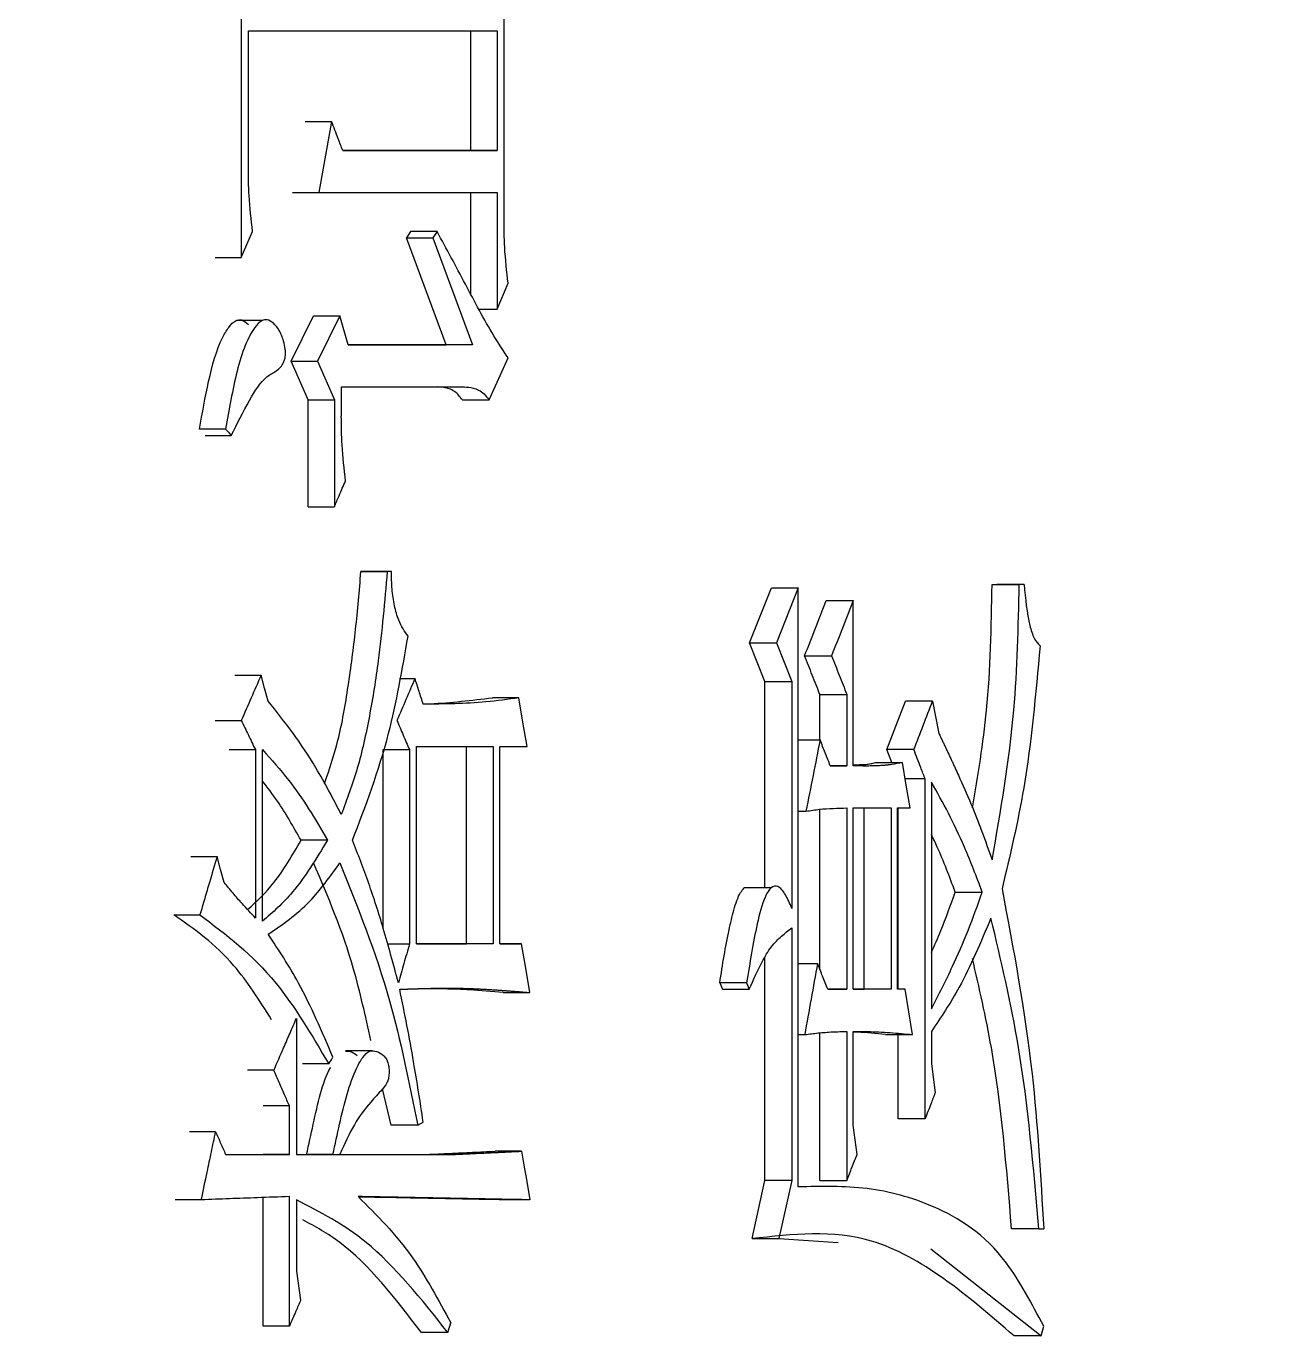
# Model space of a CAD drawing. Header units: millimetres. Extents: x 2223 to 4172, y 741 to 2119.
# Drawn here: x 3169.698 to 3173.893, y 994.787 to 999.162 of the extents above; entities that cross this region are included whole.
import ezdxf

# ---------------------------------------------------------------- set-up
doc = ezdxf.new("R2010")
doc.units = ezdxf.units.MM

msp = doc.modelspace()

# ---------------------------------------------------------------- linework, layer by layer
at = {"color": 7, "linetype": 'Continuous', "lineweight": 25}
for p, q in [((3171.2946, 998.5192), (3171.2946, 1000.1093)), ((3170.4168, 999.6766), (3170.4168, 998.3894)), ((3170.4406, 999.1466), (3171.2719, 999.1466)), ((3170.4406, 998.6922), (3170.4406, 999.1466)), ((3171.1833, 998.7464), (3171.1833, 999.1466)), ((3171.2719, 999.1466), (3171.2719, 998.7464)), ((3170.6306, 998.8437), (3170.7184, 998.8437)), ((3170.7184, 998.8437), (3170.6763, 998.6057)), ((3171.2719, 998.7464), (3170.7558, 998.7463)), ((3170.7558, 998.7463), (3171.1833, 998.7464)), ((3171.1833, 998.7464), (3171.2719, 998.7464)), ((3170.5885, 998.6057), (3170.6763, 998.6057)), ((3170.6763, 998.6057), (3171.2719, 998.6057)), ((3171.1833, 998.268), (3171.1833, 998.6057)), ((3171.2719, 998.6057), (3171.2718, 998.2163)), ((3170.4168, 998.3894), (3170.4548, 998.4759)), ((3170.9825, 998.4759), (3170.9687, 998.4543)), ((3171.0708, 998.4759), (3170.9825, 998.4759)), ((3171.0708, 998.4759), (3171.057, 998.4543)), ((3170.9687, 998.4543), (3171.057, 998.4543)), ((3171.1014, 998.0973), (3170.9687, 998.4543)), ((3171.057, 998.4543), (3171.1898, 998.0973)), ((3170.3294, 998.3894), (3170.4168, 998.3894)), ((3171.2718, 998.2163), (3171.3082, 998.3028)), ((3171.2118, 998.2163), (3171.2718, 998.2163)), ((3170.4887, 998.1788), (3170.4006, 998.1788)), ((3170.5838, 998.0432), (3170.6586, 998.1947)), ((3170.6586, 998.1947), (3170.7465, 998.1947)), ((3170.7465, 998.1947), (3170.6716, 998.0432)), ((3170.7745, 998.0973), (3170.7465, 998.1947)), ((3171.1898, 998.0973), (3170.7745, 998.0973)), ((3170.7745, 998.0973), (3171.1014, 998.0973)), ((3171.1898, 998.0973), (3171.1014, 998.0973)), ((3170.5838, 998.0432), (3170.6716, 998.0432)), ((3170.6399, 997.9134), (3170.5838, 998.0432)), ((3170.6716, 998.0432), (3170.7278, 997.9134)), ((3171.2446, 997.9134), (3171.3082, 998.054)), ((3170.7512, 997.9567), (3171.1624, 997.9567)), ((3170.7512, 997.8593), (3170.7512, 997.9567)), ((3171.074, 997.9567), (3171.1624, 997.9567)), ((3170.6399, 997.9134), (3170.7278, 997.9134)), ((3170.6399, 997.5564), (3170.6399, 997.9134)), ((3170.7278, 997.9134), (3170.7278, 997.5564)), ((3170.3645, 997.816), (3170.2772, 997.816)), ((3170.2961, 997.7944), (3170.3836, 997.7944)), ((3170.6399, 997.5564), (3170.7278, 997.5564)), ((3170.8166, 997.3401), (3170.9047, 997.3401)), ((3170.9186, 997.3401), (3170.8304, 997.3401)), ((3170.9186, 997.3401), (3170.9047, 997.3401)), ((3172.1148, 997.1021), (3172.1878, 997.286)), ((3172.1878, 997.286), (3172.2777, 997.286)), ((3172.2777, 997.286), (3172.2045, 997.1021)), ((3172.2777, 995.2848), (3172.2777, 997.286)), ((3172.9249, 997.2969), (3173.0158, 997.2969)), ((3173.0321, 997.2969), (3172.9413, 997.2969)), ((3173.0321, 997.2969), (3173.0158, 997.2969)), ((3172.4612, 996.6911), (3172.4612, 997.2428)), ((3172.1148, 997.1021), (3172.2045, 997.1021)), ((3172.1663, 996.9723), (3172.1148, 997.1021)), ((3172.2045, 997.1021), (3172.2562, 996.9723)), ((3172.2989, 997.0589), (3172.3889, 997.0589)), ((3170.3956, 996.9939), (3170.4832, 996.9939)), ((3170.9458, 996.9831), (3170.9971, 996.9831)), ((3172.1663, 996.9723), (3172.2562, 996.9723)), ((3172.1663, 996.2834), (3172.1663, 996.9723)), ((3172.2562, 996.9723), (3172.2562, 996.2151)), ((3171.3444, 996.9182), (3171.2558, 996.9182)), ((3172.3499, 996.9291), (3172.44, 996.9291)), ((3172.3499, 996.7776), (3172.3499, 996.9291)), ((3172.44, 996.9291), (3172.44, 996.6911)), ((3172.5733, 996.7452), (3172.6359, 996.9074)), ((3172.7264, 996.9074), (3172.6359, 996.9074)), ((3172.7264, 996.9074), (3172.7472, 996.7993)), ((3170.3294, 996.8425), (3170.4168, 996.8425)), ((3172.2777, 996.7776), (3172.3505, 996.7776)), ((3170.4642, 996.7451), (3170.4642, 996.1826)), ((3170.4879, 996.1718), (3170.4879, 996.7451)), ((3170.8905, 996.1505), (3170.8905, 996.7451)), ((3170.9786, 996.7451), (3170.9786, 996.0961)), ((3171.0017, 996.0961), (3171.0017, 996.756)), ((3171.0017, 996.756), (3171.2582, 996.756)), ((3171.1696, 996.0961), (3171.1696, 996.756)), ((3171.2582, 996.756), (3171.2582, 996.0961)), ((3171.2809, 996.0961), (3171.2809, 996.756)), ((3171.2809, 996.756), (3171.3716, 996.756)), ((3172.59, 996.7019), (3172.5733, 996.7452)), ((3172.6637, 996.7452), (3172.5733, 996.7452)), ((3172.44, 996.6911), (3172.3846, 996.6911)), ((3172.3846, 996.6911), (3172.44, 996.6911)), ((3172.5356, 996.7019), (3172.6259, 996.7019)), ((3172.7013, 996.6478), (3172.6349, 996.6478)), ((3172.7013, 995.512), (3172.7013, 996.6478)), ((3172.7222, 996.637), (3172.7222, 995.8798)), ((3172.3499, 996.0111), (3172.3499, 996.546)), ((3172.44, 996.5505), (3172.44, 995.9447)), ((3172.4612, 995.9447), (3172.4612, 996.5505)), ((3172.4612, 996.5505), (3172.588, 996.5505)), ((3172.4978, 995.9447), (3172.4978, 996.5505)), ((3172.588, 996.5505), (3172.588, 995.9447)), ((3172.6091, 996.5505), (3172.6511, 996.5505)), ((3172.6091, 995.9447), (3172.6091, 996.5505)), ((3172.6109, 995.9447), (3172.6109, 996.5505)), ((3172.2777, 996.5396), (3172.3034, 996.5396)), ((3170.2486, 996.3882), (3170.3359, 996.3882)), ((3172.1872, 996.2834), (3172.0966, 996.2834)), ((3172.8017, 996.2692), (3172.8924, 996.2692)), ((3170.1914, 996.1934), (3170.2787, 996.1934)), ((3172.2562, 996.1502), (3172.2562, 995.3065)), ((3170.9057, 996.0961), (3170.9786, 996.0961)), ((3171.2582, 996.0961), (3171.0017, 996.0961)), ((3171.0017, 996.0961), (3171.1696, 996.0961)), ((3171.2582, 996.0961), (3171.1696, 996.0961)), ((3171.3535, 996.0961), (3171.2809, 996.0961)), ((3171.2809, 996.0961), (3171.3535, 996.0961)), ((3172.1663, 995.3065), (3172.1663, 996.0512)), ((3172.2777, 996.0312), (3172.3419, 996.0312)), ((3171.2919, 995.9339), (3171.2075, 995.9402)), ((3171.2919, 995.9339), (3171.3806, 995.9339)), ((3172.1051, 995.9663), (3172.0154, 995.9663)), ((3172.0154, 995.9663), (3172.0241, 995.9447)), ((3172.0241, 995.9447), (3172.1137, 995.9447)), ((3172.1051, 995.9663), (3172.1137, 995.9447)), ((3172.44, 995.9447), (3172.3761, 995.9447)), ((3172.3761, 995.9447), (3172.44, 995.9447)), ((3172.588, 995.9447), (3172.4612, 995.9447)), ((3172.4612, 995.9447), (3172.4978, 995.9447)), ((3172.588, 995.9447), (3172.4978, 995.9447)), ((3172.6343, 995.9447), (3172.6091, 995.9447)), ((3172.6343, 995.9447), (3172.6091, 995.9447)), ((3170.5154, 995.8473), (3170.5134, 995.8473)), ((3170.6011, 995.8473), (3170.6011, 995.393)), ((3172.3499, 995.3065), (3172.3499, 995.7992)), ((3172.44, 995.8041), (3172.44, 995.3065)), ((3172.4612, 995.4904), (3172.4612, 995.8041)), ((3172.7222, 995.8041), (3172.7222, 995.6959)), ((3172.2777, 995.7933), (3172.2991, 995.7933)), ((3172.5691, 995.7933), (3172.6595, 995.7933)), ((3172.6109, 995.512), (3172.6109, 995.7933)), ((3170.8541, 995.7394), (3170.7655, 995.7394)), ((3170.5257, 995.6742), (3170.4381, 995.6742)), ((3170.709, 995.6958), (3170.6212, 995.6958)), ((3172.7222, 995.6959), (3172.7347, 995.5986)), ((3170.918, 995.4903), (3170.8887, 995.6118)), ((3170.5776, 995.5552), (3170.4899, 995.5552)), ((3170.5776, 995.393), (3170.5776, 995.5552)), ((3171.0063, 995.4903), (3171.0247, 995.5012)), ((3172.7013, 995.512), (3172.6109, 995.512)), ((3170.3312, 995.4687), (3170.2438, 995.4687)), ((3171.0063, 995.4903), (3170.918, 995.4903)), ((3170.3645, 995.393), (3170.5776, 995.393)), ((3170.3645, 995.393), (3170.4899, 995.393)), ((3170.5776, 995.393), (3170.4899, 995.393)), ((3170.6011, 995.393), (3170.7231, 995.393)), ((3170.6011, 995.393), (3170.6352, 995.393)), ((3170.7231, 995.393), (3170.6352, 995.393)), ((3170.7236, 995.393), (3171.0374, 995.393)), ((3170.7464, 995.393), (3171.1258, 995.393)), ((3171.0374, 995.393), (3171.1258, 995.393)), ((3171.3535, 995.4038), (3171.2648, 995.4038)), ((3172.1233, 995.1118), (3172.1663, 995.3065)), ((3172.2562, 995.3065), (3172.1663, 995.3065)), ((3172.2562, 995.3065), (3172.2131, 995.1118)), ((3170.2834, 995.2415), (3170.1962, 995.2415)), ((3170.4899, 994.8197), (3170.4899, 995.2491)), ((3170.5776, 994.8197), (3170.5776, 995.2524)), ((3170.6011, 995.2415), (3170.6011, 995.0036)), ((3171.3806, 995.2416), (3171.2919, 995.2416)), ((3173.0811, 995.1442), (3172.9902, 995.1442)), ((3173.0811, 995.1442), (3173.0974, 995.1442)), ((3172.1233, 995.1118), (3172.2131, 995.1118)), ((3172.2131, 995.1118), (3172.4113, 995.0985)), ((3172.7199, 995.0779), (3173.0893, 994.7872)), ((3170.6011, 995.0036), (3170.6152, 994.9062)), ((3170.5776, 994.8197), (3170.4899, 994.8197)), ((3171.1074, 994.798), (3171.0191, 994.798)), ((3171.1074, 994.798), (3171.1166, 994.8304)), ((3173.0893, 994.7872), (3173.0974, 994.8197)), ((3173.0893, 994.7872), (3172.9983, 994.7872))]:
    msp.add_line(p, q, dxfattribs=at)
at = {"color": 7, "linetype": 'Continuous', "lineweight": 25, "flags": 128}
for points in [[(3171.156, 997.9134), (3171.1784, 997.9134), (3171.2007, 997.9134), (3171.2446, 997.9134)], [(3172.3711, 997.2428), (3172.4162, 997.2428), (3172.4612, 997.2428)], [(3170.5068, 996.9074), (3170.495, 996.9507), (3170.4832, 996.9939)], [(3171.3716, 996.756), (3171.358, 996.8371), (3171.3444, 996.9182)], [(3170.3767, 996.7451), (3170.4205, 996.7451), (3170.4642, 996.7451)], [(3170.8905, 996.7451), (3170.9346, 996.7451), (3170.9786, 996.7451)], [(3172.6511, 996.5505), (3172.6385, 996.6262), (3172.6259, 996.7019)], [(3170.7044, 996.4423), (3170.6814, 996.4423), (3170.6584, 996.4423), (3170.6165, 996.4423)], [(3170.3598, 996.3016), (3170.3479, 996.3449), (3170.3359, 996.3882)], [(3171.3806, 995.9339), (3171.367, 996.015), (3171.3535, 996.0961)], [(3172.6595, 995.7933), (3172.6469, 995.869), (3172.6343, 995.9447)], [(3170.709, 995.6958), (3170.7126, 995.7013), (3170.7178, 995.7094), (3170.7231, 995.7175)], [(3172.4739, 995.393), (3172.4676, 995.4417), (3172.4612, 995.4904)], [(3171.3535, 995.4038), (3171.3613, 995.3568), (3171.3692, 995.3098), (3171.3806, 995.2416)], [(3172.3499, 995.3065), (3172.3726, 995.3065), (3172.3954, 995.3065), (3172.44, 995.3065)]]:
    msp.add_lwpolyline(points, dxfattribs=at)
at = {"color": 7, "linetype": 'Continuous', "lineweight": 25}
for points, knots in [([(3102.9887, 995.9028), (3105.5491, 995.9277), (3109.1295, 995.9625), (3114.3987, 996.2412), (3118.8631, 996.5765), (3124.1792, 997.1422), (3129.7482, 997.9155), (3135.5616, 998.9255), (3141.5329, 1000.1816), (3147.6089, 1001.6923), (3153.7469, 1003.463), (3159.9121, 1005.4971), (3166.0756, 1007.7966), (3172.2125, 1010.3619), (3178.3006, 1013.1922), (3184.3201, 1016.286), (3190.2529, 1019.6406), (3196.082, 1023.2528), (3201.7917, 1027.1183), (3207.3673, 1031.2325), (3212.7946, 1035.5897), (3218.0603, 1040.1839), (3223.1516, 1045.0084), (3228.0565, 1050.0561), (3232.7633, 1055.319), (3237.2611, 1060.789), (3241.5394, 1066.4572), (3245.588, 1072.3145), (3249.3977, 1078.3511), (3252.9594, 1084.557), (3256.2646, 1090.9216), (3259.3054, 1097.4341), (3262.0745, 1104.0834), (3264.5649, 1110.8578), (3266.7704, 1117.7454), (3268.685, 1124.7343), (3270.3036, 1131.8118), (3271.6214, 1138.9655), (3272.6343, 1146.1825), (3273.3387, 1153.4497), (3273.7316, 1160.7539), (3273.8105, 1168.0817), (3273.5735, 1175.4198), (3273.0193, 1182.7545), (3272.1471, 1190.0722), (3270.9568, 1197.3592), (3269.4487, 1204.6018), (3267.6237, 1211.7864), (3265.4832, 1218.8992), (3263.0294, 1225.9267), (3260.2646, 1232.8554), (3257.1918, 1239.6717), (3253.8147, 1246.3623), (3250.1371, 1252.9142), (3246.1635, 1259.3142), (3241.8985, 1265.5495), (3237.3473, 1271.6076), (3232.5154, 1277.4759), (3227.4082, 1283.1423), (3222.0316, 1288.5949), (3216.5849, 1293.6425), (3211.1115, 1298.2947), (3205.6533, 1302.5642), (3200.0284, 1306.6065), (3194.247, 1310.4149), (3188.3195, 1313.9831), (3182.257, 1317.3051), (3176.0712, 1320.3754), (3169.7746, 1323.1888), (3163.3809, 1325.7408), (3156.9058, 1328.0269), (3150.3681, 1330.0431), (3143.7932, 1331.7856), (3137.2203, 1333.2505), (3130.7265, 1334.432), (3124.437, 1335.3291), (3118.9133, 1335.9126), (3114.0304, 1336.2802), (3109.2063, 1336.5199), (3103.232, 1336.637), (3097.7152, 1336.5266), (3092.446, 1336.2549), (3087.9815, 1335.9175), (3082.6655, 1335.3525), (3077.0965, 1334.579), (3071.283, 1333.569), (3065.3118, 1332.313), (3059.2358, 1330.8023), (3053.0978, 1329.0316), (3046.9326, 1326.9974), (3040.769, 1324.6979), (3034.6322, 1322.1327), (3028.5441, 1319.3023), (3022.5246, 1316.2086), (3016.5918, 1312.8539), (3010.7627, 1309.2417), (3005.0529, 1305.3762), (2999.4774, 1301.2621), (2994.0501, 1296.9049), (2988.7844, 1292.3106), (2983.6931, 1287.4861), (2978.7882, 1282.4385), (2974.0813, 1277.1755), (2969.5835, 1271.7056), (2965.3053, 1266.0373), (2961.2566, 1260.1801), (2957.447, 1254.1435), (2953.8852, 1247.9376), (2950.5805, 1241.5728), (2947.5377, 1235.0609), (2944.7758, 1228.4094), (2942.4387, 1222.1273), (2941.1602, 1218.0222), (2940.597, 1216.2138)], [0, 0, 0, 0, 0.0102074, 0.014274, 0.021037, 0.0280561, 0.0355867, 0.0434511, 0.0515783, 0.0599113, 0.0684099, 0.0770439, 0.085791, 0.0946336, 0.1035582, 0.112554, 0.1216124, 0.1307262, 0.1398897, 0.1490979, 0.1583469, 0.1676331, 0.1769537, 0.1863062, 0.1956884, 0.2050985, 0.2145348, 0.2239961, 0.233481, 0.2429885, 0.2525178, 0.262068, 0.2716385, 0.2812287, 0.2908382, 0.3004664, 0.3101132, 0.3197782, 0.3294613, 0.3391624, 0.3488814, 0.3586183, 0.3683733, 0.3781464, 0.387938, 0.3977483, 0.4075776, 0.4174265, 0.4272956, 0.4371854, 0.4470968, 0.4570307, 0.4669882, 0.4769704, 0.486979, 0.4970156, 0.5070822, 0.5171812, 0.5273154, 0.5374882, 0.5477037, 0.5569145, 0.5661226, 0.5753266, 0.5845258, 0.5937191, 0.6029052, 0.6120821, 0.6212471, 0.6303962, 0.6395236, 0.6486197, 0.6576679, 0.6666375, 0.6754633, 0.6839789, 0.6919633, 0.6976055, 0.7035012, 0.7112199, 0.7214273, 0.7254939, 0.7322569, 0.739276, 0.7468066, 0.754671, 0.7627982, 0.7711312, 0.7796298, 0.7882638, 0.7970109, 0.8058535, 0.8147781, 0.8237739, 0.8328323, 0.8419461, 0.8511096, 0.8603178, 0.8695668, 0.878853, 0.8881736, 0.8975261, 0.9069083, 0.9163184, 0.9257547, 0.935216, 0.9447009, 0.9542084, 0.9637377, 0.9732879, 0.9828584, 0.9924486, 1, 1, 1, 1]), ([(3170.7558, 998.7463), (3170.7508, 998.7593), (3170.7421, 998.7821), (3170.7297, 998.8145), (3170.7222, 998.834), (3170.7184, 998.8437)], [0, 0, 0, 0, 0.400149, 0.700074, 1, 1, 1, 1]), ([(3170.4548, 998.4759), (3170.4501, 998.5157), (3170.4416, 998.5868), (3170.4409, 998.66), (3170.4406, 998.6922)], [0, 0, 0, 0, 0.558835, 1, 1, 1, 1]), ([(3171.3082, 998.3028), (3171.3037, 998.3426), (3171.2956, 998.4137), (3171.2949, 998.4869), (3171.2946, 998.5192)], [0, 0, 0, 0, 0.558835, 1, 1, 1, 1]), ([(3171.3082, 998.054), (3171.2922, 998.0781), (3171.2422, 998.1532), (3171.1658, 998.3013), (3171.1025, 998.4177), (3171.0708, 998.4759)], [0, 0, 0, 0, 0.190523, 0.595111, 1, 1, 1, 1]), ([(3170.2772, 997.816), (3170.2867, 997.8695), (3170.3058, 997.9769), (3170.3384, 998.0967), (3170.3743, 998.1573), (3170.3965, 998.1801), (3170.4203, 998.183), (3170.4334, 998.1718), (3170.4407, 998.1654)], [0, 0, 0, 0, 0.315119, 0.632838, 0.736213, 0.840182, 0.910106, 1, 1, 1, 1]), ([(3170.3836, 997.7944), (3170.4033, 997.8342), (3170.4394, 997.9072), (3170.4896, 997.9872), (3170.5282, 998.0056), (3170.5475, 998.0208), (3170.5574, 998.0354), (3170.5629, 998.0502), (3170.565, 998.0657), (3170.5637, 998.0867), (3170.5573, 998.1156), (3170.5442, 998.1477), (3170.5247, 998.1708), (3170.5046, 998.1834), (3170.4824, 998.1786), (3170.4562, 998.151), (3170.4149, 998.0698), (3170.3874, 997.9458), (3170.3703, 997.8488), (3170.3645, 997.816)], [0, 0, 0, 0, 0.149443, 0.274042, 0.333076, 0.362754, 0.385188, 0.398021, 0.410985, 0.42602, 0.45239, 0.493257, 0.533496, 0.57286, 0.60517, 0.651682, 0.729284, 0.908686, 1, 1, 1, 1]), ([(3171.156, 997.9134), (3171.1475, 997.924), (3171.1334, 997.9413), (3171.1114, 997.951), (3171.0928, 997.9557), (3171.0803, 997.9564), (3171.074, 997.9567)], [0, 0, 0, 0, 0.3429, 0.5628483, 0.7813893, 1, 1, 1, 1]), ([(3171.1624, 997.9567), (3171.1721, 997.9561), (3171.1881, 997.9552), (3171.21, 997.9468), (3171.2283, 997.9351), (3171.2391, 997.9207), (3171.2446, 997.9134)], [0, 0, 0, 0, 0.337489, 0.556536, 0.776867, 1, 1, 1, 1]), ([(3170.7652, 997.643), (3170.7605, 997.6827), (3170.7522, 997.7539), (3170.7515, 997.827), (3170.7511, 997.8593)], [0, 0, 0, 0, 0.558839, 1, 1, 1, 1]), ([(3170.3645, 997.816), (3170.3677, 997.8124), (3170.3741, 997.8052), (3170.3804, 997.798), (3170.3836, 997.7944)], [0, 0, 0, 0, 0.5, 1, 1, 1, 1]), ([(3170.7278, 997.5564), (3170.7331, 997.5688), (3170.742, 997.5894), (3170.7545, 997.6182), (3170.7616, 997.6347), (3170.7652, 997.643)], [0, 0, 0, 0, 0.42835, 0.71417, 1, 1, 1, 1]), ([(3170.695, 996.6317), (3170.711, 996.6787), (3170.7451, 996.7788), (3170.7751, 996.9575), (3170.8004, 997.146), (3170.8112, 997.2753), (3170.8166, 997.3401)], [0, 0, 0, 0, 0.22676, 0.482834, 0.740928, 1, 1, 1, 1]), ([(3170.9047, 997.3401), (3170.8959, 997.2402), (3170.8814, 997.0761), (3170.8464, 996.8567), (3170.8079, 996.6797), (3170.7699, 996.5789), (3170.7511, 996.5289)], [0, 0, 0, 0, 0.3440816, 0.5653831, 0.7845838, 1, 1, 1, 1]), ([(3170.8304, 997.3401), (3170.8289, 997.3401), (3170.8263, 997.3401), (3170.8227, 997.3401), (3170.8196, 997.3401), (3170.8176, 997.3401), (3170.8166, 997.3401)], [0, 0, 0, 0, 0.34, 0.56, 0.78, 1, 1, 1, 1]), ([(3170.974, 997.1238), (3170.9628, 997.14), (3170.9441, 997.167), (3170.9278, 997.2255), (3170.9196, 997.2814), (3170.9189, 997.3205), (3170.9186, 997.3401)], [0, 0, 0, 0, 0.328373, 0.548346, 0.773134, 1, 1, 1, 1]), ([(3172.8596, 996.5504), (3172.8778, 996.6582), (3172.918, 996.8973), (3172.9225, 997.1552), (3172.9249, 997.2969)], [0, 0, 0, 0, 0.450697, 1, 1, 1, 1]), ([(3172.9249, 997.2969), (3172.928, 997.2969), (3172.9334, 997.2969), (3172.9389, 997.2969), (3172.9413, 997.2969)], [0, 0, 0, 0, 0.56, 1, 1, 1, 1]), ([(3172.9254, 996.3774), (3172.9541, 996.5417), (3173.0055, 996.837), (3173.0126, 997.1556), (3173.0158, 997.2969)], [0, 0, 0, 0, 0.55643, 1, 1, 1, 1]), ([(3173.0321, 997.2969), (3173.0365, 997.2493), (3173.0426, 997.1835), (3173.0646, 997.1145), (3173.0784, 997.099), (3173.0852, 997.0914)], [0, 0, 0, 0, 0.571287, 0.789427, 1, 1, 1, 1]), ([(3172.2989, 997.0589), (3172.3109, 997.0895), (3172.3351, 997.1508), (3172.3591, 997.2121), (3172.3711, 997.2428)], [0, 0, 0, 0, 0.499999, 1, 1, 1, 1]), ([(3172.4612, 997.2428), (3172.4492, 997.2121), (3172.4251, 997.1508), (3172.401, 997.0895), (3172.3889, 997.0589)], [0, 0, 0, 0, 0.5, 1, 1, 1, 1]), ([(3170.7884, 996.4423), (3170.8323, 996.5572), (3170.9113, 996.7644), (3170.9547, 997.0131), (3170.974, 997.1238)], [0, 0, 0, 0, 0.554843, 1, 1, 1, 1]), ([(3173.0852, 997.0914), (3173.0708, 996.9302), (3173.0452, 996.6443), (3172.9847, 996.3907), (3172.9583, 996.2801)], [0, 0, 0, 0, 0.563683, 1, 1, 1, 1]), ([(3172.3499, 996.9291), (3172.3414, 996.9507), (3172.3244, 996.994), (3172.3074, 997.0372), (3172.2989, 997.0589)], [0, 0, 0, 0, 0.5000001, 1, 1, 1, 1]), ([(3172.3889, 997.0589), (3172.3974, 997.0372), (3172.4145, 996.994), (3172.4315, 996.9507), (3172.44, 996.9291)], [0, 0, 0, 0, 0.500001, 1, 1, 1, 1]), ([(3170.4832, 996.9939), (3170.4721, 996.9687), (3170.45, 996.9182), (3170.4279, 996.8677), (3170.4168, 996.8425)], [0, 0, 0, 0, 0.499999, 1, 1, 1, 1]), ([(3170.9971, 996.9831), (3170.9871, 996.9597), (3170.9671, 996.9128), (3170.9471, 996.8659), (3170.9371, 996.8425)], [0, 0, 0, 0, 0.499999, 1, 1, 1, 1]), ([(3171.0248, 996.8966), (3171.0202, 996.911), (3171.0109, 996.9399), (3171.0017, 996.9687), (3170.9971, 996.9831)], [0, 0, 0, 0, 0.499999, 1, 1, 1, 1]), ([(3170.7511, 996.5289), (3170.7235, 996.5819), (3170.6723, 996.68), (3170.5894, 996.8033), (3170.5344, 996.8727), (3170.5068, 996.9074)], [0, 0, 0, 0, 0.370244, 0.684379, 1, 1, 1, 1]), ([(3171.0242, 996.8983), (3171.0322, 996.8984), (3171.0751, 996.899), (3171.1524, 996.9063), (3171.2213, 996.9143), (3171.2558, 996.9182)], [0, 0, 0, 0, 0.102506, 0.551171, 1, 1, 1, 1]), ([(3171.3444, 996.9182), (3171.3077, 996.9132), (3171.2365, 996.9034), (3171.1299, 996.8981), (3171.0598, 996.8971), (3171.0248, 996.8966)], [0, 0, 0, 0, 0.347124, 0.673492, 1, 1, 1, 1]), ([(3172.6637, 996.7452), (3172.6741, 996.7722), (3172.6951, 996.8263), (3172.7159, 996.8804), (3172.7264, 996.9074)], [0, 0, 0, 0, 0.499999, 1, 1, 1, 1]), ([(3170.4168, 996.8425), (3170.4247, 996.8263), (3170.4405, 996.7938), (3170.4563, 996.7614), (3170.4642, 996.7451)], [0, 0, 0, 0, 0.499999, 1, 1, 1, 1]), ([(3170.9371, 996.8425), (3170.944, 996.8263), (3170.9579, 996.7938), (3170.9717, 996.7614), (3170.9786, 996.7451)], [0, 0, 0, 0, 0.499998, 1, 1, 1, 1]), ([(3172.3505, 996.7776), (3172.3426, 996.738), (3172.327, 996.6586), (3172.3113, 996.5793), (3172.3034, 996.5396)], [0, 0, 0, 0, 0.499999, 1, 1, 1, 1]), ([(3172.3846, 996.6911), (3172.3789, 996.7055), (3172.3676, 996.7344), (3172.3562, 996.7632), (3172.3505, 996.7776)], [0, 0, 0, 0, 0.500001, 1, 1, 1, 1]), ([(3172.7472, 996.7993), (3172.7491, 996.7954), (3172.7518, 996.7897), (3172.7555, 996.782), (3172.7582, 996.7763), (3172.761, 996.7705), (3172.7637, 996.7648), (3172.7664, 996.759), (3172.7692, 996.7533), (3172.7719, 996.7475), (3172.7746, 996.7417), (3172.7774, 996.7359), (3172.781, 996.7282), (3172.7846, 996.7205), (3172.7883, 996.7128), (3172.791, 996.7069), (3172.7937, 996.7011), (3172.7964, 996.6953), (3172.7991, 996.6894), (3172.8045, 996.6777), (3172.8232, 996.6364), (3172.8666, 996.539), (3172.9023, 996.4408), (3172.9254, 996.3774)], [0, 0, 0, 0, 0.028965, 0.043448, 0.057931, 0.072414, 0.086896, 0.101379, 0.115862, 0.130344, 0.144827, 0.15931, 0.173793, 0.202758, 0.217241, 0.231723, 0.246206, 0.260689, 0.275172, 0.289654, 0.347586, 0.579334, 1, 1, 1, 1]), ([(3170.4879, 996.7451), (3170.5176, 996.7118), (3170.5708, 996.652), (3170.643, 996.5499), (3170.6839, 996.4782), (3170.7044, 996.4423)], [0, 0, 0, 0, 0.385333, 0.691671, 1, 1, 1, 1]), ([(3172.7013, 996.6478), (3172.6965, 996.6603), (3172.6878, 996.6828), (3172.6753, 996.7152), (3172.6675, 996.7352), (3172.6637, 996.7452)], [0, 0, 0, 0, 0.384576, 0.692287, 1, 1, 1, 1]), ([(3172.6259, 996.7019), (3172.6139, 996.6995), (3172.599, 996.6965), (3172.5824, 996.6944), (3172.5764, 996.6937), (3172.5719, 996.6932), (3172.5674, 996.6928), (3172.5629, 996.6924), (3172.5568, 996.692), (3172.5508, 996.6916), (3172.5448, 996.6913), (3172.5402, 996.6911), (3172.5357, 996.6909), (3172.5312, 996.6908), (3172.5267, 996.6907), (3172.5206, 996.6906), (3172.5146, 996.6905), (3172.5085, 996.6905), (3172.504, 996.6905), (3172.4994, 996.6905), (3172.4949, 996.6905), (3172.4904, 996.6906), (3172.4858, 996.6906), (3172.482, 996.6907), (3172.4782, 996.6908), (3172.4752, 996.6908), (3172.4722, 996.6909), (3172.4699, 996.6909), (3172.4676, 996.691), (3172.4647, 996.691), (3172.4626, 996.6911), (3172.4612, 996.6911)], [0, 0, 0, 0, 0.2197284, 0.2746588, 0.3021238, 0.3295888, 0.3570537, 0.3845187, 0.4119837, 0.4669139, 0.4943788, 0.5218438, 0.5493087, 0.5767736, 0.6042386, 0.6317035, 0.6866335, 0.7140984, 0.7415633, 0.7690282, 0.7964931, 0.8239581, 0.851423, 0.8788879, 0.8926203, 0.9200852, 0.9338177, 0.9475502, 0.9612826, 0.9750151, 1, 1, 1, 1]), ([(3172.4939, 996.6949), (3172.4935, 996.6949), (3172.4925, 996.6948), (3172.4793, 996.6938), (3172.4679, 996.6934), (3172.4612, 996.6931)], [0, 0, 0, 0, 0.206332, 0.536198, 1, 1, 1, 1]), ([(3172.4937, 996.6949), (3172.4957, 996.6951), (3172.499, 996.6955), (3172.5076, 996.6965), (3172.5196, 996.6985), (3172.5302, 996.7008), (3172.5356, 996.7019)], [0, 0, 0, 0, 0.142884, 0.237961, 0.618302, 1, 1, 1, 1]), ([(3170.6165, 996.4423), (3170.5909, 996.4875), (3170.5502, 996.5594), (3170.5048, 996.6184), (3170.4879, 996.6403)], [0, 0, 0, 0, 0.628454, 1, 1, 1, 1]), ([(3172.8924, 996.2692), (3172.873, 996.3204), (3172.8375, 996.4134), (3172.7798, 996.5345), (3172.7414, 996.6028), (3172.7222, 996.637)], [0, 0, 0, 0, 0.378477, 0.688442, 1, 1, 1, 1]), ([(3172.3034, 996.5396), (3172.3184, 996.5419), (3172.3487, 996.5466), (3172.3942, 996.5494), (3172.4247, 996.5501), (3172.44, 996.5505)], [0, 0, 0, 0, 0.328217, 0.664033, 1, 1, 1, 1]), ([(3172.8017, 996.2692), (3172.7826, 996.3211), (3172.7575, 996.3887), (3172.7289, 996.448), (3172.7222, 996.4618)], [0, 0, 0, 0, 0.766507, 1, 1, 1, 1]), ([(3170.4382, 996.2108), (3170.4684, 996.2389), (3170.5332, 996.2988), (3170.5876, 996.3924), (3170.6165, 996.4423)], [0, 0, 0, 0, 0.467546, 1, 1, 1, 1]), ([(3170.7044, 996.4423), (3170.667, 996.3804), (3170.6006, 996.2707), (3170.5222, 996.2019), (3170.4879, 996.1718)], [0, 0, 0, 0, 0.563444, 1, 1, 1, 1]), ([(3170.9417, 995.9663), (3170.9253, 996.0273), (3170.8947, 996.1412), (3170.8436, 996.3005), (3170.8069, 996.3949), (3170.7884, 996.4423)], [0, 0, 0, 0, 0.365229, 0.681783, 1, 1, 1, 1]), ([(3170.3359, 996.3882), (3170.3275, 996.3593), (3170.3137, 996.3125), (3170.2946, 996.2476), (3170.284, 996.2115), (3170.2787, 996.1934)], [0, 0, 0, 0, 0.4440621, 0.722031, 1, 1, 1, 1]), ([(3170.5068, 996.1286), (3170.5543, 996.1608), (3170.6395, 996.2187), (3170.7136, 996.3212), (3170.7464, 996.3666)], [0, 0, 0, 0, 0.556662, 1, 1, 1, 1]), ([(3170.8496, 995.7741), (3170.8318, 995.8552), (3170.7838, 996.0736), (3170.7069, 996.2535), (3170.6585, 996.3666)], [0, 0, 0, 0, 0.371286, 1, 1, 1, 1]), ([(3170.7464, 996.3666), (3170.806, 996.2188), (3170.9132, 995.9527), (3170.9776, 995.6326), (3171.0063, 995.4903)], [0, 0, 0, 0, 0.555385, 1, 1, 1, 1]), ([(3170.4642, 996.1826), (3170.4492, 996.1986), (3170.424, 996.2252), (3170.3894, 996.2658), (3170.3697, 996.2897), (3170.3598, 996.3016)], [0, 0, 0, 0, 0.425102, 0.712508, 1, 1, 1, 1]), ([(3172.0154, 995.9663), (3172.0248, 996.0265), (3172.0379, 996.1105), (3172.062, 996.2098), (3172.0783, 996.262), (3172.0926, 996.2785), (3172.0969, 996.2833)], [0, 0, 0, 0, 0.508152, 0.710253, 0.913976, 1, 1, 1, 1]), ([(3172.2562, 996.2151), (3172.2494, 996.231), (3172.236, 996.2622), (3172.2117, 996.2924), (3172.1857, 996.2882), (3172.16, 996.2436), (3172.132, 996.1338), (3172.1158, 996.0329), (3172.1051, 995.9663)], [0, 0, 0, 0, 0.119334, 0.235111, 0.326467, 0.420991, 0.617683, 1, 1, 1, 1]), ([(3172.9583, 996.2801), (3172.9965, 996.0774), (3173.065, 995.7136), (3173.0874, 995.319), (3173.0974, 995.1442)], [0, 0, 0, 0, 0.557128, 1, 1, 1, 1]), ([(3172.7222, 995.8798), (3172.7462, 995.9264), (3172.7888, 996.009), (3172.8456, 996.1394), (3172.8768, 996.2259), (3172.8924, 996.2692)], [0, 0, 0, 0, 0.391375, 0.694883, 1, 1, 1, 1]), ([(3172.7222, 996.0672), (3172.733, 996.0915), (3172.7613, 996.1551), (3172.7863, 996.2256), (3172.8017, 996.2692)], [0, 0, 0, 0, 0.3817754, 1, 1, 1, 1]), ([(3170.5184, 995.843), (3170.4776, 995.9073), (3170.3794, 996.062), (3170.2607, 996.1449), (3170.1914, 996.1934)], [0, 0, 0, 0, 0.415618, 1, 1, 1, 1]), ([(3170.2787, 996.1934), (3170.3663, 996.1274), (3170.5239, 996.0087), (3170.6521, 995.792), (3170.709, 995.6958)], [0, 0, 0, 0, 0.555743, 1, 1, 1, 1]), ([(3172.1137, 995.9447), (3172.1278, 995.976), (3172.1509, 996.0274), (3172.1869, 996.0888), (3172.2213, 996.1228), (3172.2446, 996.1411), (3172.2562, 996.1502)], [0, 0, 0, 0, 0.3455083, 0.5661755, 0.7836827, 1, 1, 1, 1]), ([(3172.9212, 996.1826), (3172.8873, 996.102), (3172.8269, 995.9588), (3172.754, 995.8511), (3172.7222, 995.8041)], [0, 0, 0, 0, 0.56329, 1, 1, 1, 1]), ([(3173.0811, 995.1442), (3173.0634, 995.3506), (3173.0319, 995.7165), (3172.9549, 996.0411), (3172.9212, 996.1826)], [0, 0, 0, 0, 0.563872, 1, 1, 1, 1]), ([(3170.7231, 995.7175), (3170.6864, 995.8035), (3170.6214, 995.9562), (3170.5416, 996.0762), (3170.5068, 996.1286)], [0, 0, 0, 0, 0.56336, 1, 1, 1, 1]), ([(3170.9786, 996.0961), (3170.9725, 996.0745), (3170.9602, 996.0312), (3170.9478, 995.9879), (3170.9417, 995.9663)], [0, 0, 0, 0, 0.499999, 1, 1, 1, 1]), ([(3172.3419, 996.0312), (3172.3348, 995.9916), (3172.3205, 995.9122), (3172.3063, 995.8329), (3172.2991, 995.7933)], [0, 0, 0, 0, 0.499999, 1, 1, 1, 1]), ([(3172.3761, 995.9447), (3172.3704, 995.9591), (3172.359, 995.988), (3172.3476, 996.0168), (3172.3419, 996.0312)], [0, 0, 0, 0, 0.500001, 1, 1, 1, 1]), ([(3172.9902, 995.1442), (3172.9732, 995.3513), (3172.9473, 995.6684), (3172.8819, 995.9499), (3172.8593, 996.0477)], [0, 0, 0, 0, 0.652752, 1, 1, 1, 1]), ([(3170.9463, 995.9447), (3170.9483, 995.9447), (3170.9513, 995.9448), (3170.9553, 995.945), (3170.9583, 995.9451), (3170.9613, 995.9452), (3170.9643, 995.9453), (3170.9683, 995.9454), (3170.9723, 995.9456), (3170.9763, 995.9457), (3170.9793, 995.9458), (3170.9823, 995.9459), (3170.9853, 995.946), (3170.9893, 995.9462), (3170.9933, 995.9463), (3170.9973, 995.9464), (3171.0003, 995.9465), (3171.0033, 995.9466), (3171.0063, 995.9467), (3171.0093, 995.9468), (3171.0123, 995.9469), (3171.0163, 995.947), (3171.0203, 995.9471), (3171.0242, 995.9472), (3171.0282, 995.9474), (3171.0332, 995.9475), (3171.0392, 995.9476), (3171.0452, 995.9478), (3171.0512, 995.9479), (3171.0591, 995.9481), (3171.0671, 995.9482), (3171.075, 995.9483), (3171.081, 995.9484), (3171.087, 995.9484), (3171.0929, 995.9485), (3171.0989, 995.9485), (3171.1069, 995.9485), (3171.1148, 995.9485), (3171.1227, 995.9485), (3171.1287, 995.9484), (3171.1346, 995.9483), (3171.1406, 995.9483), (3171.1465, 995.9482), (3171.1545, 995.948), (3171.1624, 995.9478), (3171.1703, 995.9476), (3171.1762, 995.9474), (3171.1822, 995.9472), (3171.1881, 995.9469), (3171.194, 995.9467), (3171.2019, 995.9463), (3171.2098, 995.946), (3171.2177, 995.9456), (3171.2237, 995.9453), (3171.2296, 995.9449), (3171.2355, 995.9446), (3171.2414, 995.9442), (3171.2493, 995.9438), (3171.2572, 995.9433), (3171.2651, 995.9428), (3171.271, 995.9424), (3171.2769, 995.942), (3171.2828, 995.9415), (3171.2887, 995.9411), (3171.2946, 995.9407), (3171.3024, 995.9401), (3171.3103, 995.9395), (3171.3181, 995.9389), (3171.324, 995.9384), (3171.3299, 995.938), (3171.3358, 995.9375), (3171.3436, 995.9369), (3171.3515, 995.9362), (3171.3593, 995.9356), (3171.3652, 995.9351), (3171.3723, 995.9345), (3171.3774, 995.9341), (3171.3806, 995.9339)], [0, 0, 0, 0, 0.0136751, 0.0205126, 0.0273502, 0.0341877, 0.0410253, 0.0478628, 0.0615379, 0.0683754, 0.075213, 0.0820505, 0.0888881, 0.0957256, 0.1094007, 0.1162382, 0.1230758, 0.1299133, 0.1367509, 0.1435884, 0.150426, 0.1572635, 0.1709386, 0.1777761, 0.1846137, 0.1982888, 0.2119638, 0.2256389, 0.239314, 0.2529891, 0.2803393, 0.2940144, 0.3076894, 0.3213645, 0.3350396, 0.3487147, 0.3623898, 0.38974, 0.4034151, 0.4170902, 0.4307653, 0.4444403, 0.4581154, 0.4717905, 0.4991407, 0.5128158, 0.5264909, 0.540166, 0.5538411, 0.5675162, 0.5811912, 0.6085414, 0.6222165, 0.6358916, 0.6495667, 0.6632418, 0.6769169, 0.6905919, 0.7179421, 0.7316172, 0.7452923, 0.7589674, 0.7726425, 0.7863176, 0.7999926, 0.8136677, 0.8410179, 0.854693, 0.8683681, 0.8820432, 0.8957182, 0.9093933, 0.9367435, 0.9504186, 0.9640937, 0.9777687, 1, 1, 1, 1]), ([(3171.0247, 995.5012), (3171.0145, 995.5684), (3170.9978, 995.6771), (3170.9707, 995.8243), (3170.9544, 995.9045), (3170.9463, 995.9447)], [0, 0, 0, 0, 0.447142, 0.723428, 1, 1, 1, 1]), ([(3171.0105, 995.9468), (3171.0382, 995.9472), (3171.0783, 995.9478), (3171.1555, 995.9454), (3171.1909, 995.9434), (3171.2046, 995.9425), (3171.2095, 995.9422), (3171.2088, 995.9422), (3171.2087, 995.9422)], [0, 0, 0, 0, 0.525395, 0.761068, 0.896543, 0.966679, 0.996284, 1, 1, 1, 1]), ([(3170.5257, 995.6742), (3170.5366, 995.6992), (3170.5546, 995.7405), (3170.5798, 995.7982), (3170.594, 995.8309), (3170.6011, 995.8473)], [0, 0, 0, 0, 0.432645, 0.716322, 1, 1, 1, 1]), ([(3172.2991, 995.7933), (3172.3141, 995.7952), (3172.3451, 995.7994), (3172.3921, 995.8027), (3172.424, 995.8036), (3172.44, 995.8041)], [0, 0, 0, 0, 0.317979, 0.65893, 1, 1, 1, 1]), ([(3172.4612, 995.8041), (3172.4771, 995.8039), (3172.5183, 995.8036), (3172.5845, 995.8008), (3172.6345, 995.7958), (3172.6595, 995.7933)], [0, 0, 0, 0, 0.2395488, 0.6196988, 1, 1, 1, 1]), ([(3172.5691, 995.7933), (3172.5376, 995.7966), (3172.5018, 995.8004), (3172.4656, 995.8017), (3172.4612, 995.8019)], [0, 0, 0, 0, 0.877899, 1, 1, 1, 1]), ([(3170.7231, 995.393), (3170.7303, 995.4267), (3170.7522, 995.5281), (3170.7819, 995.646), (3170.8218, 995.719), (3170.8452, 995.7418), (3170.8698, 995.7381), (3170.8884, 995.7288), (3170.901, 995.7139), (3170.9075, 995.6994), (3170.9107, 995.6821), (3170.9112, 995.6635), (3170.9088, 995.6459), (3170.9012, 995.6258), (3170.8803, 995.6017), (3170.8427, 995.5616), (3170.7922, 995.4961), (3170.7619, 995.4278), (3170.7464, 995.393)], [0, 0, 0, 0, 0.104454, 0.314535, 0.36541, 0.416687, 0.46169, 0.509284, 0.529555, 0.546771, 0.564035, 0.580952, 0.598427, 0.614259, 0.652193, 0.737824, 0.866635, 1, 1, 1, 1]), ([(3170.7655, 995.7375), (3170.7708, 995.7379), (3170.7841, 995.7387), (3170.7967, 995.7292), (3170.8043, 995.7235)], [0, 0, 0, 0, 0.395285, 1, 1, 1, 1]), ([(3170.5776, 995.5552), (3170.5722, 995.5677), (3170.5608, 995.5938), (3170.5435, 995.6335), (3170.5316, 995.6606), (3170.5257, 995.6742)], [0, 0, 0, 0, 0.314654, 0.657326, 1, 1, 1, 1]), ([(3170.6352, 995.393), (3170.6426, 995.4264), (3170.6647, 995.5271), (3170.6877, 995.6352), (3170.7151, 995.683), (3170.7153, 995.6833)], [0, 0, 0, 0, 0.330798, 0.996109, 1, 1, 1, 1]), ([(3172.7347, 995.5986), (3172.7299, 995.5862), (3172.722, 995.5656), (3172.7109, 995.5367), (3172.7045, 995.5203), (3172.7013, 995.512)], [0, 0, 0, 0, 0.428361, 0.714181, 1, 1, 1, 1]), ([(3170.2834, 995.2415), (3170.2899, 995.2724), (3170.3012, 995.3258), (3170.3171, 995.4015), (3170.3265, 995.4463), (3170.3312, 995.4687)], [0, 0, 0, 0, 0.4083, 0.70415, 1, 1, 1, 1]), ([(3170.3312, 995.4687), (3170.3367, 995.4561), (3170.3479, 995.4308), (3170.359, 995.4056), (3170.3645, 995.393)], [0, 0, 0, 0, 0.500001, 1, 1, 1, 1]), ([(3171.0374, 995.393), (3171.0628, 995.3942), (3171.1136, 995.3966), (3171.1894, 995.4002), (3171.2396, 995.4026), (3171.2648, 995.4038)], [0, 0, 0, 0, 0.333311, 0.666655, 1, 1, 1, 1]), ([(3171.1258, 995.393), (3171.1274, 995.3931), (3171.1306, 995.3932), (3171.1353, 995.3934), (3171.1393, 995.3936), (3171.1433, 995.3938), (3171.1464, 995.394), (3171.1496, 995.3941), (3171.1528, 995.3943), (3171.1567, 995.3945), (3171.1607, 995.3946), (3171.1647, 995.3948), (3171.1678, 995.395), (3171.1718, 995.3952), (3171.1758, 995.3954), (3171.1805, 995.3956), (3171.1853, 995.3958), (3171.1892, 995.396), (3171.1932, 995.3962), (3171.1971, 995.3964), (3171.2035, 995.3967), (3171.209, 995.3969), (3171.2145, 995.3972), (3171.2185, 995.3974), (3171.2248, 995.3977), (3171.2311, 995.398), (3171.2374, 995.3983), (3171.2422, 995.3985), (3171.2461, 995.3987), (3171.2501, 995.3989), (3171.254, 995.3991), (3171.2603, 995.3994), (3171.2658, 995.3996), (3171.2714, 995.3999), (3171.2745, 995.4), (3171.2785, 995.4002), (3171.2816, 995.4004), (3171.2855, 995.4006), (3171.2887, 995.4007), (3171.2926, 995.4009), (3171.2958, 995.4011), (3171.2997, 995.4012), (3171.3029, 995.4014), (3171.3068, 995.4016), (3171.3099, 995.4017), (3171.3139, 995.4019), (3171.317, 995.4021), (3171.3209, 995.4023), (3171.3241, 995.4024), (3171.328, 995.4026), (3171.3312, 995.4027), (3171.3351, 995.4029), (3171.3382, 995.4031), (3171.3422, 995.4033), (3171.3453, 995.4034), (3171.3493, 995.4036), (3171.3518, 995.4037), (3171.3535, 995.4038)], [0, 0, 0, 0, 0.020805, 0.04161, 0.062415, 0.072817, 0.093622, 0.104024, 0.114427, 0.135232, 0.156036, 0.166439, 0.187244, 0.197646, 0.218451, 0.239256, 0.260061, 0.280866, 0.291268, 0.312073, 0.332878, 0.374488, 0.38489, 0.405695, 0.4265, 0.468109, 0.488914, 0.509719, 0.530524, 0.540926, 0.561731, 0.582536, 0.624146, 0.634548, 0.655353, 0.665756, 0.686561, 0.696963, 0.717768, 0.72817, 0.748975, 0.759378, 0.780182, 0.790585, 0.81139, 0.821792, 0.842597, 0.852999, 0.873804, 0.884207, 0.905012, 0.915414, 0.936219, 0.946621, 0.967426, 0.977829, 1, 1, 1, 1]), ([(3172.44, 995.3065), (3172.4456, 995.3209), (3172.457, 995.3497), (3172.4683, 995.3786), (3172.4739, 995.393)], [0, 0, 0, 0, 0.499999, 1, 1, 1, 1]), ([(3173.0974, 994.8197), (3173.0573, 994.8953), (3172.9504, 995.0966), (3172.7418, 995.2267), (3172.5073, 995.2898), (3172.3545, 995.2864), (3172.2777, 995.2848)], [0, 0, 0, 0, 0.180534, 0.481185, 0.738841, 1, 1, 1, 1]), ([(3170.5776, 995.2524), (3170.542, 995.251), (3170.4754, 995.2486), (3170.3773, 995.2449), (3170.3147, 995.2427), (3170.2834, 995.2415)], [0, 0, 0, 0, 0.365313, 0.682655, 1, 1, 1, 1]), ([(3171.1074, 994.798), (3171.0187, 994.9094), (3170.8611, 995.1073), (3170.6802, 995.2007), (3170.6011, 995.2415)], [0, 0, 0, 0, 0.562636, 1, 1, 1, 1]), ([(3171.3806, 995.2416), (3171.345, 995.2422), (3171.233, 995.2443), (3171.0425, 995.2478), (3170.8855, 995.2508), (3170.8071, 995.2524)], [0, 0, 0, 0, 0.188404, 0.594194, 1, 1, 1, 1]), ([(3170.8071, 995.2523), (3170.8698, 995.1903), (3170.9826, 995.0788), (3171.0754, 994.9068), (3171.1166, 994.8304)], [0, 0, 0, 0, 0.556097, 1, 1, 1, 1]), ([(3171.2919, 995.2416), (3171.2563, 995.2422), (3171.1444, 995.2444), (3170.9837, 995.2475), (3170.8569, 995.2498), (3170.8085, 995.2507)], [0, 0, 0, 0, 0.22316, 0.703037, 1, 1, 1, 1]), ([(3171.0191, 994.798), (3170.9311, 994.9122), (3170.8069, 995.0736), (3170.6642, 995.1518), (3170.6225, 995.1747)], [0, 0, 0, 0, 0.707821, 1, 1, 1, 1]), ([(3172.9983, 994.7872), (3172.8428, 994.9212), (3172.565, 995.1604), (3172.2583, 995.1266), (3172.1233, 995.1118)], [0, 0, 0, 0, 0.560047, 1, 1, 1, 1]), ([(3170.6152, 994.9062), (3170.6099, 994.8938), (3170.6009, 994.8732), (3170.5884, 994.8444), (3170.5812, 994.8279), (3170.5776, 994.8197)], [0, 0, 0, 0, 0.428361, 0.714181, 1, 1, 1, 1])]:
    msp.add_open_spline(points, degree=3, knots=knots, dxfattribs=at)

doc.saveas('drawing.dxf')
